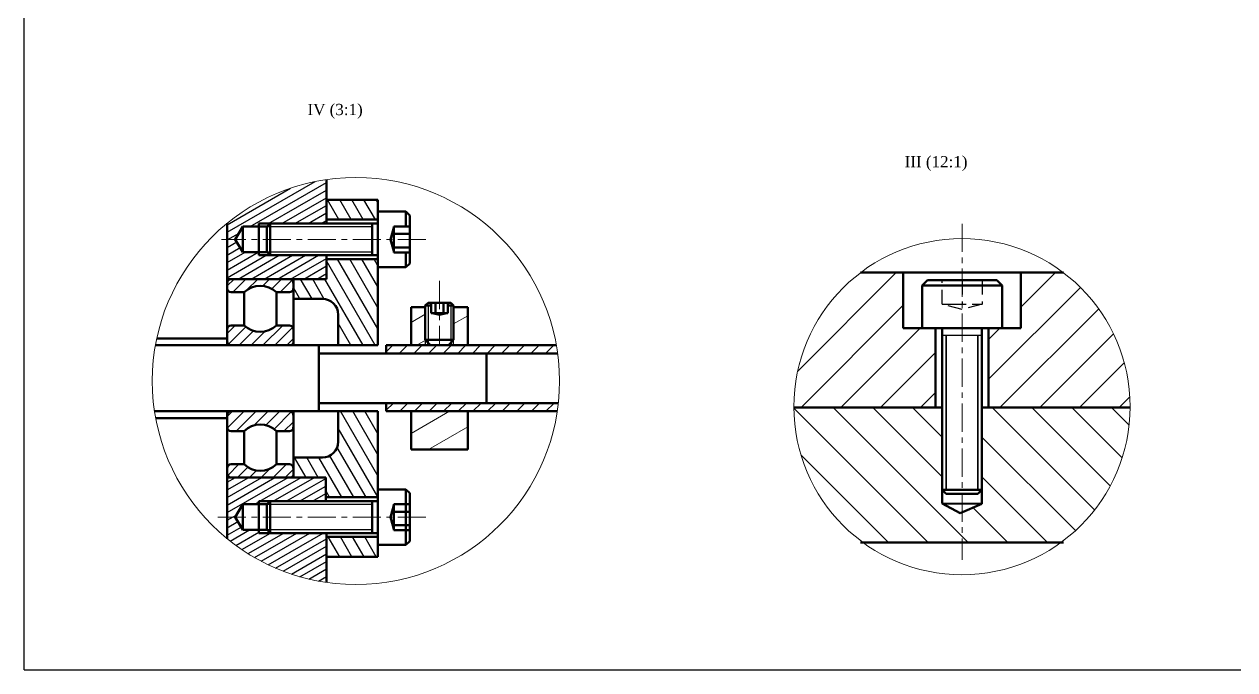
# Model space of a CAD drawing. Header units: inches. Extents: x -8900 to -5053, y -1814 to -15.
# Drawn here: x -7566 to -7028, y -856 to -569 of the extents above; entities that cross this region are included whole.
import ezdxf

# ---------------------------------------------------------------- set-up
doc = ezdxf.new("R2010")
doc.units = ezdxf.units.IN
doc.header["$LTSCALE"] = 2
doc.header["$MEASUREMENT"] = 0
for name, pattern in [('CENTER', [2, 1.25, -0.25, 0.25, -0.25]), ('CENTER2', [28.575, 19.05, -3.175, 3.175, -3.175]), ('DASHED', [0.2, 0.1, -0.1]), ('HIDDEN2', [4.7625, 3.175, -1.5875])]:
    doc.linetypes.add(name, pattern=pattern)
doc.layers.add('AM_0', color=7, linetype='Continuous', lineweight=50, plot=False)
for name, color, linetype, lineweight in [('Centerline (ISO)', 7, 'CENTER2', 30), ('duong co ban', 7, 'Continuous', 50), ('duong tam', 1, 'CENTER', 20), ('Hatch (ISO)', 6, 'Continuous', 18), ('Hidden (ISO)', 7, 'DASHED', 30), ('Visible (ISO)', 7, 'Continuous', 50), ('Visible Narrow (ISO)', 6, 'Continuous', 35)]:
    doc.layers.add(name, color=color, linetype=linetype, lineweight=lineweight)
doc.styles.get("Standard").update_dxf_attribs({"font": 'arial.ttf', "height": 2.5})

msp = doc.modelspace()

# ---------------------------------------------------------------- hatches: boundary and pattern name
h = msp.add_hatch()
h.set_pattern_fill('ANSI31', color=256, scale=0.91875, angle=165, style=0)
h.set_pattern_definition([(210, (-9352.053, -1216.1356), (1.4585156, -2.526223), [])])
h.paths.add_polyline_path([(-7432.1, -658.03), (-7432.1, -638.49, 0.135556), (-7476.2, -657.91), (-7476.2, -665.09), (-7472.62, -665.09), (-7469.18, -659.37), (-7462.13, -659.37), (-7462.13, -658.03)])
h.paths.add_polyline_path([(-7432.1, -682.73), (-7432.1, -672.15), (-7457.08, -672.15), (-7462.13, -672.15), (-7462.13, -670.81), (-7469.18, -670.81), (-7472.62, -665.09), (-7476.2, -665.09), (-7476.2, -682.73)])
h.paths.add_polyline_path([(-7432.4, -781.51), (-7432.4, -779.75), (-7432.4, -770.93), (-7432.69, -770.93), (-7446.8, -770.93), (-7476.2, -770.93), (-7476.2, -788.57), (-7472.62, -788.57), (-7469.18, -782.85), (-7462.13, -782.85), (-7462.13, -781.51)])
h.paths.add_polyline_path([(-7432.1, -817.58), (-7432.1, -795.63), (-7457.08, -795.63), (-7462.13, -795.63), (-7462.13, -794.29), (-7469.18, -794.29), (-7472.62, -788.57), (-7476.2, -788.57), (-7476.2, -798.16, 0.135556)])
h = msp.add_hatch()
h.set_pattern_fill('ANSI31', color=256, scale=1.47, angle=75, style=0)
h.set_pattern_definition([(120, (-10056.6107, -4100.4794), (-4.041957, -2.333625), [])])
h.paths.add_polyline_path([(-7409.21, -652.74), (-7409.21, -647.45), (-7432.1, -647.45), (-7432.1, -656.27), (-7409.21, -656.27)])
h.paths.add_polyline_path([(-7409.21, -673.91), (-7432.1, -673.91), (-7432.1, -682.73), (-7432.69, -682.73), (-7446.8, -682.73), (-7446.8, -691.55), (-7433.9, -691.55, -0.414214), (-7426.85, -698.61), (-7426.85, -712.13), (-7409.21, -712.13)])
h.paths.add_polyline_path([(-7409.21, -741.53), (-7426.85, -741.53), (-7426.85, -755.05, -0.414214), (-7433.9, -762.11), (-7446.8, -762.11), (-7446.8, -770.93), (-7432.69, -770.93), (-7432.1, -770.93), (-7432.1, -779.75), (-7409.21, -779.75), (-7409.21, -776.22)])
h.paths.add_polyline_path([(-7409.21, -797.39), (-7432.1, -797.39), (-7432.1, -806.21), (-7409.21, -806.21)])
at = {"linetype": 'Continuous'}
h = msp.add_hatch(dxfattribs=at)
h.set_pattern_fill('ANSI31', color=2, scale=1.176, style=0)
h.set_pattern_definition([(45, (-10056.6107, -4100.4794), (-2.6401953, 2.6401953), [])])
edge = h.paths.add_edge_path()
edge.add_spline(control_points=[(-7474.44, -682.73), (-7475.47, -682.73), (-7476.2, -683.46), (-7476.2, -684.49)], knot_values=[0, 0, 0, 0, 1, 1, 1, 1], weights=[1, 0.804738, 0.804738, 1], degree=3, periodic=0)
edge.add_line((-7448.57, -682.73), (-7474.44, -682.73))
edge.add_spline(control_points=[(-7446.8, -684.49), (-7446.8, -683.46), (-7447.53, -682.73), (-7448.57, -682.73)], knot_values=[0, 0, 0, 0, 1, 1, 1, 1], weights=[1, 0.804738, 0.804738, 1], degree=3, periodic=0)
edge.add_line((-7446.8, -686.85), (-7446.8, -684.49))
edge.add_spline(control_points=[(-7448.57, -688.61), (-7447.53, -688.61), (-7446.8, -687.88), (-7446.8, -686.85)], knot_values=[0, 0, 0, 0, 1, 1, 1, 1], weights=[1, 0.804738, 0.804738, 1], degree=3, periodic=0)
edge.add_line((-7448.57, -688.61), (-7454.3, -688.61))
edge.add_spline(control_points=[(-7454.3, -688.61), (-7458.54, -684.46), (-7464.47, -684.46), (-7468.7, -688.61)], knot_values=[0, 0, 0, 0, 1, 1, 1, 1], weights=[1, 0.809524, 0.809524, 1], degree=3, periodic=0)
edge.add_line((-7468.7, -688.61), (-7474.44, -688.61))
edge.add_spline(control_points=[(-7476.2, -686.85), (-7476.2, -687.88), (-7475.47, -688.61), (-7474.44, -688.61)], knot_values=[0, 0, 0, 0, 1, 1, 1, 1], weights=[1, 0.804738, 0.804738, 1], degree=3, periodic=0)
edge.add_line((-7476.2, -686.85), (-7476.2, -684.49))
edge = h.paths.add_edge_path()
edge.add_line((-7476.2, -769.17), (-7476.2, -766.81))
edge.add_spline(control_points=[(-7476.2, -766.81), (-7476.2, -765.78), (-7475.47, -765.05), (-7474.44, -765.05)], knot_values=[0, 0, 0, 0, 1, 1, 1, 1], weights=[1, 0.804738, 0.804738, 1], degree=3, periodic=0)
edge.add_line((-7468.7, -765.05), (-7474.44, -765.05))
edge.add_spline(control_points=[(-7454.3, -765.05), (-7458.54, -769.2), (-7464.47, -769.2), (-7468.7, -765.05)], knot_values=[0, 0, 0, 0, 1, 1, 1, 1], weights=[1, 0.809524, 0.809524, 1], degree=3, periodic=0)
edge.add_line((-7448.57, -765.05), (-7454.3, -765.05))
edge.add_spline(control_points=[(-7448.57, -765.05), (-7447.53, -765.05), (-7446.8, -765.78), (-7446.8, -766.81)], knot_values=[0, 0, 0, 0, 1, 1, 1, 1], weights=[1, 0.804738, 0.804738, 1], degree=3, periodic=0)
edge.add_line((-7446.8, -769.17), (-7446.8, -766.81))
edge.add_spline(control_points=[(-7446.8, -769.17), (-7446.8, -770.2), (-7447.53, -770.93), (-7448.57, -770.93)], knot_values=[0, 0, 0, 0, 1, 1, 1, 1], weights=[1, 0.804738, 0.804738, 1], degree=3, periodic=0)
edge.add_line((-7448.57, -770.93), (-7474.44, -770.93))
edge.add_spline(control_points=[(-7474.44, -770.93), (-7475.47, -770.93), (-7476.2, -770.2), (-7476.2, -769.17)], knot_values=[0, 0, 0, 0, 1, 1, 1, 1], weights=[1, 0.804738, 0.804738, 1], degree=3, periodic=0)
edge = h.paths.add_edge_path()
edge.add_spline(control_points=[(-7474.44, -703.31), (-7475.47, -703.31), (-7476.2, -704.04), (-7476.2, -705.07)], knot_values=[0, 0, 0, 0, 1, 1, 1, 1], weights=[1, 0.804738, 0.804738, 1], degree=3, periodic=0)
edge.add_line((-7468.7, -703.31), (-7474.44, -703.31))
edge.add_spline(control_points=[(-7468.7, -703.31), (-7464.47, -707.46), (-7458.54, -707.46), (-7454.3, -703.31)], knot_values=[0, 0, 0, 0, 1, 1, 1, 1], weights=[1, 0.809524, 0.809524, 1], degree=3, periodic=0)
edge.add_line((-7448.57, -703.31), (-7454.3, -703.31))
edge.add_spline(control_points=[(-7446.8, -705.07), (-7446.8, -704.04), (-7447.53, -703.31), (-7448.57, -703.31)], knot_values=[0, 0, 0, 0, 1, 1, 1, 1], weights=[1, 0.804738, 0.804738, 1], degree=3, periodic=0)
edge.add_line((-7446.8, -710.37), (-7446.8, -705.07))
edge.add_spline(control_points=[(-7448.57, -712.13), (-7447.53, -712.13), (-7446.8, -711.4), (-7446.8, -710.37)], knot_values=[0, 0, 0, 0, 1, 1, 1, 1], weights=[1, 0.804738, 0.804738, 1], degree=3, periodic=0)
edge.add_line((-7448.57, -712.13), (-7474.44, -712.13))
edge.add_spline(control_points=[(-7476.2, -710.37), (-7476.2, -711.4), (-7475.47, -712.13), (-7474.44, -712.13)], knot_values=[0, 0, 0, 0, 1, 1, 1, 1], weights=[1, 0.804738, 0.804738, 1], degree=3, periodic=0)
edge.add_line((-7476.2, -710.37), (-7476.2, -705.07))
edge = h.paths.add_edge_path()
edge.add_line((-7476.2, -748.59), (-7476.2, -743.29))
edge.add_spline(control_points=[(-7476.2, -743.29), (-7476.2, -742.26), (-7475.47, -741.53), (-7474.44, -741.53)], knot_values=[0, 0, 0, 0, 1, 1, 1, 1], weights=[1, 0.804738, 0.804738, 1], degree=3, periodic=0)
edge.add_line((-7448.57, -741.53), (-7474.44, -741.53))
edge.add_spline(control_points=[(-7448.57, -741.53), (-7447.53, -741.53), (-7446.8, -742.26), (-7446.8, -743.29)], knot_values=[0, 0, 0, 0, 1, 1, 1, 1], weights=[1, 0.804738, 0.804738, 1], degree=3, periodic=0)
edge.add_line((-7446.8, -748.59), (-7446.8, -743.29))
edge.add_spline(control_points=[(-7446.8, -748.59), (-7446.8, -749.62), (-7447.53, -750.35), (-7448.57, -750.35)], knot_values=[0, 0, 0, 0, 1, 1, 1, 1], weights=[1, 0.804738, 0.804738, 1], degree=3, periodic=0)
edge.add_line((-7448.57, -750.35), (-7454.3, -750.35))
edge.add_spline(control_points=[(-7468.7, -750.35), (-7464.47, -746.2), (-7458.54, -746.2), (-7454.3, -750.35)], knot_values=[0, 0, 0, 0, 1, 1, 1, 1], weights=[1, 0.809524, 0.809524, 1], degree=3, periodic=0)
edge.add_line((-7468.7, -750.35), (-7474.44, -750.35))
edge.add_spline(control_points=[(-7474.44, -750.35), (-7475.47, -750.35), (-7476.2, -749.62), (-7476.2, -748.59)], knot_values=[0, 0, 0, 0, 1, 1, 1, 1], weights=[1, 0.804738, 0.804738, 1], degree=3, periodic=0)
at = {"lineweight": 20}
h = msp.add_hatch(dxfattribs=at)
h.set_pattern_fill('ANSI31', color=256, scale=100, style=0)
h.set_pattern_definition([(45, (-89.99, -25.65), (-8.838835, 8.838835), [])])
h.paths.add_polyline_path([(-7104.61, -679.86), (-7123.56, -679.86), (-7123.56, -704.53), (-7134.94, -704.53), (-7137.88, -704.53), (-7137.88, -739.86), (-7074.95, -739.86, 0.236512)])
h.paths.add_polyline_path([(-7224.36, -739.46, 0.001341), (-7224.36, -739.86), (-7161.4, -739.86), (-7161.4, -704.53), (-7167.43, -704.53), (-7175.73, -704.53), (-7175.73, -679.86), (-7194.7, -679.86, 0.235097)])
h = msp.add_hatch()
h.set_pattern_fill('ANSI31', color=256, scale=36.75, style=0)
h.set_pattern_definition([(45, (-2235.3413, -222.41), (-3.2482718, 3.2482718), [])])
h.paths.add_polyline_path([(-7375.56, -737.9), (-7405.52, -737.9), (-7405.52, -741.53), (-7381.86, -741.53), (-7377.92, -741.53), (-7329.5, -741.53, 0.010122), (-7329.03, -737.9)])
h.paths.add_polyline_path([(-7377.92, -712.13), (-7381.86, -712.13), (-7405.52, -712.13), (-7405.52, -715.76), (-7329.33, -715.76, 0.010162), (-7329.9, -712.13)])
h = msp.add_hatch(dxfattribs=at)
h.set_pattern_fill('ANSI31', color=256, scale=100, angle=90, style=0)
h.set_pattern_definition([(135, (-89.99, -25.65), (-8.838835, -8.838835), [])])
h.paths.add_polyline_path([(-7140.82, -776.47), (-7140.86, -782.6), (-7149.64, -786.49), (-7149.64, -799.86), (-7105.69, -799.86, 0.238435), (-7074.95, -739.86), (-7140.82, -739.86)])
h.paths.add_polyline_path([(-7193.62, -799.86), (-7149.64, -799.86), (-7149.64, -786.49), (-7150.47, -786.86), (-7158.46, -782.54), (-7158.46, -776.47), (-7158.46, -739.86), (-7224.36, -739.86, 0.238435)])

# ---------------------------------------------------------------- linework, layer by layer
at = {"color": 7, "linetype": 'Continuous'}
for p, q in [((-7566.4, -856.45), (-7566.4, -15.45)), ((-7377.92, -712.13), (-7381.86, -712.13)), ((-7377.92, -741.53), (-7381.86, -741.53)), ((-7566.4, -856.45), (-6377.4, -856.45))]:
    msp.add_line(p, q, dxfattribs=at)
for p, q in [((-7432.1, -647.45), (-7432.1, -647.45)), ((-7458.42, -659.37), (-7411.84, -659.37)), ((-7411.84, -670.81), (-7458.42, -670.81)), ((-7446.8, -682.73), (-7446.8, -691.55)), ((-7386.84, -694.42), (-7386.84, -711.08)), ((-7376.87, -694.42), (-7376.87, -711.08)), ((-7167.43, -704.53), (-7167.43, -704.53)), ((-7388.16, -709.77), (-7388.16, -712.13)), ((-7375.56, -712.13), (-7375.56, -709.15)), ((-7446.8, -762.11), (-7446.8, -770.93)), ((-7458.42, -782.85), (-7411.84, -782.85)), ((-7411.84, -794.29), (-7458.42, -794.29))]:
    msp.add_line(p, q)
at = {"lineweight": 20}
for centre, radius in [((-7418.99, -728.04), 90.5), ((-7149.66, -739.46), 74.71)]:
    msp.add_circle(centre, radius, dxfattribs=at)
at = {"color": 7, "linetype": 'Continuous'}
for centre in [(-7448.57, -710.37), (-7448.57, -769.17)]:
    msp.add_arc(centre, 1.76, 270, 0, dxfattribs=at)
at = {"layer": 'AM_0', "ltscale": 0.3}
msp.add_line((-7158.46, -776.47), (-7140.82, -776.47), dxfattribs=at)
at = {"layer": 'Centerline (ISO)', "linetype": 'HIDDEN2'}
for p, q in [((-7158.54, -693.86), (-7158.54, -683.19)), ((-7149.64, -683.19), (-7149.64, -693.86)), ((-7140.75, -683.19), (-7140.75, -693.86)), ((-7149.64, -696.24), (-7158.54, -693.86)), ((-7158.54, -693.86), (-7154.09, -693.86)), ((-7154.09, -693.86), (-7145.2, -693.86)), ((-7140.75, -693.86), (-7149.64, -696.24)), ((-7145.2, -693.86), (-7140.75, -693.86))]:
    msp.add_line(p, q, dxfattribs=at)
at = {"layer": 'duong tam', "ltscale": 5}
for p, q in [((-7149.64, -658.1), (-7149.64, -807.49)), ((-7387.92, -665.09), (-7478.74, -665.09)), ((-7381.86, -683.57), (-7381.86, -712.13)), ((-7387.92, -788.57), (-7481.59, -788.57))]:
    msp.add_line(p, q, dxfattribs=at)
at = {"layer": 'Hatch (ISO)'}
for p, q in [((-7394.46, -702.03), (-7388.16, -698.39)), ((-7375.56, -702.66), (-7369.26, -699.03)), ((-7391.95, -712.13), (-7388.05, -709.87)), ((-7394.46, -751.37), (-7377.42, -741.53)), ((-7386.68, -758.43), (-7369.26, -748.37))]:
    msp.add_line(p, q, dxfattribs=at)
at = {"layer": 'Hidden (ISO)', "linetype": 'Continuous'}
msp.add_line((-7158.46, -707.66), (-7140.82, -707.66), dxfattribs=at)
at = {"layer": 'Visible (ISO)'}
for p, q in [((-7432.1, -658.03), (-7432.1, -638.49)), ((-7409.21, -647.45), (-7432.1, -647.45)), ((-7409.21, -656.27), (-7409.21, -647.45)), ((-7432.1, -656.27), (-7409.21, -656.27)), ((-7409.21, -652.74), (-7409.21, -658.03)), ((-7396.74, -652.74), (-7409.21, -652.74)), ((-7395.1, -654.39), (-7396.74, -652.74)), ((-7395.1, -659.33), (-7395.1, -654.39)), ((-7476.2, -712.13), (-7476.2, -657.91)), ((-7472.62, -665.09), (-7469.18, -659.37)), ((-7469.18, -670.81), (-7469.18, -659.37)), ((-7469.18, -659.37), (-7458.42, -659.37)), ((-7462.13, -672.15), (-7462.13, -658.03)), ((-7409.21, -658.03), (-7462.13, -658.03)), ((-7458.42, -659.37), (-7458.6, -659.55)), ((-7458.6, -659.55), (-7458.6, -670.63)), ((-7457.08, -658.03), (-7458.42, -659.37)), ((-7395.1, -659.33), (-7395.1, -662.67)), ((-7469.18, -670.81), (-7472.62, -665.09)), ((-7395.1, -662.67), (-7395.1, -668.74)), ((-7458.42, -670.81), (-7469.18, -670.81)), ((-7462.13, -672.15), (-7409.21, -672.15)), ((-7458.6, -670.63), (-7458.42, -670.81)), ((-7458.42, -670.81), (-7457.08, -672.15)), ((-7432.1, -682.73), (-7432.1, -672.15)), ((-7409.21, -672.15), (-7409.21, -677.44)), ((-7395.1, -668.74), (-7395.1, -670.85)), ((-7395.1, -675.79), (-7395.1, -670.85)), ((-7409.21, -673.91), (-7432.1, -673.91)), ((-7409.21, -712.13), (-7409.21, -673.91)), ((-7409.21, -677.44), (-7396.74, -677.44)), ((-7396.74, -677.44), (-7395.1, -675.79)), ((-7476.2, -682.73), (-7432.1, -682.73)), ((-7446.8, -682.73), (-7446.8, -691.55)), ((-7446.8, -691.55), (-7446.8, -682.73)), ((-7446.8, -712.13), (-7446.8, -682.73)), ((-7432.69, -682.73), (-7446.8, -682.73)), ((-7432.1, -682.73), (-7432.69, -682.73)), ((-7194.7, -679.86), (-7104.61, -679.86)), ((-7175.73, -704.53), (-7175.73, -679.86)), ((-7165.06, -683.19), (-7167.43, -685.56)), ((-7158.54, -683.19), (-7165.06, -683.19)), ((-7158.54, -683.19), (-7149.64, -683.19)), ((-7149.64, -683.19), (-7140.75, -683.19)), ((-7134.23, -683.19), (-7140.75, -683.19)), ((-7131.86, -685.56), (-7134.23, -683.19)), ((-7123.56, -704.53), (-7123.56, -679.86)), ((-7167.43, -685.56), (-7167.43, -704.53)), ((-7131.86, -704.53), (-7131.86, -685.56)), ((-7468.7, -688.61), (-7474.44, -688.61)), ((-7468.7, -703.31), (-7468.7, -688.61)), ((-7454.3, -703.31), (-7454.3, -688.61)), ((-7448.57, -688.61), (-7454.3, -688.61)), ((-7446.8, -691.55), (-7433.9, -691.55)), ((-7386.96, -693.23), (-7388.16, -694.42)), ((-7385.5, -693.23), (-7386.96, -693.23)), ((-7385.5, -693.23), (-7383.68, -693.23)), ((-7385.5, -693.23), (-7385.5, -697.95)), ((-7383.68, -693.23), (-7383.68, -697.95)), ((-7383.68, -693.23), (-7380.04, -693.23)), ((-7380.04, -693.23), (-7380.04, -697.95)), ((-7380.04, -693.23), (-7378.22, -693.23)), ((-7378.22, -693.23), (-7378.22, -697.95)), ((-7376.75, -693.23), (-7378.22, -693.23)), ((-7375.56, -694.42), (-7376.75, -693.23)), ((-7426.85, -698.61), (-7426.85, -712.13)), ((-7394.46, -712.13), (-7394.46, -695.23)), ((-7394.46, -695.23), (-7394.46, -712.13)), ((-7388.16, -695.23), (-7394.46, -695.23)), ((-7388.16, -694.42), (-7388.16, -709.77)), ((-7385.01, -697.95), (-7385.5, -697.95)), ((-7385.01, -697.95), (-7384.59, -697.95)), ((-7381.86, -698.58), (-7385.01, -697.95)), ((-7384.59, -697.95), (-7381.86, -697.95)), ((-7381.86, -697.95), (-7379.13, -697.95)), ((-7378.71, -697.95), (-7381.86, -698.58)), ((-7379.13, -697.95), (-7378.71, -697.95)), ((-7378.22, -697.95), (-7378.71, -697.95)), ((-7375.56, -709.77), (-7375.56, -694.42)), ((-7369.26, -695.23), (-7375.56, -695.23)), ((-7369.26, -712.13), (-7369.26, -695.23)), ((-7468.7, -703.31), (-7474.44, -703.31)), ((-7448.57, -703.31), (-7454.3, -703.31)), ((-7175.73, -704.53), (-7158.46, -704.53)), ((-7161.4, -704.53), (-7161.4, -739.86)), ((-7158.46, -704.53), (-7158.46, -776.47)), ((-7140.82, -776.47), (-7140.82, -704.53)), ((-7138.97, -704.53), (-7123.56, -704.53)), ((-7137.88, -704.53), (-7137.88, -739.86)), ((-7476.2, -709.15), (-7507.5, -709.15)), ((-7388.16, -709.77), (-7385.8, -712.13)), ((-7377.92, -712.13), (-7375.56, -709.77)), ((-7508.09, -712.13), (-7435.48, -712.13)), ((-7435.48, -712.13), (-7409.21, -712.13)), ((-7435.48, -712.13), (-7435.48, -741.53)), ((-7381.86, -712.13), (-7405.52, -712.13)), ((-7405.52, -715.76), (-7405.52, -712.13)), ((-7385.8, -712.13), (-7377.92, -712.13)), ((-7329.9, -712.13), (-7377.92, -712.13)), ((-7369.26, -712.13), (-7375.56, -712.13)), ((-7435.48, -715.76), (-7329.33, -715.76)), ((-7360.92, -715.76), (-7360.92, -737.9)), ((-7508.48, -741.53), (-7435.48, -741.53)), ((-7476.2, -798.16), (-7476.2, -741.53)), ((-7446.8, -769.17), (-7446.8, -741.53)), ((-7435.48, -737.9), (-7369.26, -737.9)), ((-7435.48, -741.53), (-7409.21, -741.53)), ((-7426.85, -741.53), (-7426.85, -755.05)), ((-7409.21, -779.75), (-7409.21, -741.53)), ((-7405.52, -737.9), (-7405.52, -741.53)), ((-7381.86, -741.53), (-7405.52, -741.53)), ((-7394.46, -741.53), (-7329.5, -741.53)), ((-7394.46, -741.53), (-7394.46, -758.43)), ((-7329.03, -737.9), (-7375.56, -737.9)), ((-7369.26, -758.43), (-7369.26, -741.53)), ((-7224.36, -739.86), (-7158.46, -739.86)), ((-7140.82, -739.86), (-7074.95, -739.86)), ((-7476.2, -744.5), (-7507.98, -744.5)), ((-7468.7, -750.35), (-7474.44, -750.35)), ((-7468.7, -750.35), (-7468.7, -765.05)), ((-7454.3, -750.35), (-7454.3, -765.05)), ((-7448.57, -750.35), (-7454.3, -750.35)), ((-7394.46, -758.43), (-7369.26, -758.43)), ((-7446.8, -762.11), (-7446.8, -770.93)), ((-7433.9, -762.11), (-7446.8, -762.11)), ((-7446.8, -770.93), (-7446.8, -762.11)), ((-7468.7, -765.05), (-7474.44, -765.05)), ((-7448.57, -765.05), (-7454.3, -765.05)), ((-7476.2, -770.93), (-7432.4, -770.93)), ((-7446.8, -770.93), (-7432.69, -770.93)), ((-7432.69, -770.93), (-7432.4, -770.93)), ((-7432.4, -770.93), (-7432.4, -779.75)), ((-7432.4, -779.75), (-7432.4, -781.51)), ((-7432.4, -779.75), (-7409.21, -779.75)), ((-7409.21, -776.22), (-7409.21, -781.51)), ((-7396.74, -776.22), (-7409.21, -776.22)), ((-7395.1, -777.87), (-7396.74, -776.22)), ((-7395.1, -782.81), (-7395.1, -777.87)), ((-7158.46, -776.47), (-7156.66, -778.28)), ((-7158.46, -776.47), (-7158.46, -782.54)), ((-7156.66, -778.28), (-7142.63, -778.28)), ((-7142.63, -778.28), (-7140.82, -776.47)), ((-7140.86, -782.6), (-7140.82, -776.47)), ((-7472.62, -788.57), (-7469.18, -782.85)), ((-7469.18, -794.29), (-7469.18, -782.85)), ((-7469.18, -782.85), (-7458.42, -782.85)), ((-7462.13, -795.63), (-7462.13, -781.51)), ((-7409.21, -781.51), (-7462.13, -781.51)), ((-7458.42, -782.85), (-7458.6, -783.03)), ((-7458.6, -783.03), (-7458.6, -794.11)), ((-7457.08, -781.51), (-7458.42, -782.85)), ((-7395.1, -782.81), (-7395.1, -786.15)), ((-7158.46, -782.54), (-7150.47, -786.86)), ((-7158.46, -782.54), (-7140.86, -782.6)), ((-7150.47, -786.86), (-7140.86, -782.6)), ((-7469.18, -794.29), (-7472.62, -788.57)), ((-7395.1, -786.15), (-7395.1, -792.22)), ((-7458.42, -794.29), (-7469.18, -794.29)), ((-7462.13, -795.63), (-7409.21, -795.63)), ((-7458.6, -794.11), (-7458.42, -794.29)), ((-7458.42, -794.29), (-7457.08, -795.63)), ((-7432.1, -795.63), (-7432.1, -817.58)), ((-7409.21, -795.63), (-7409.21, -800.92)), ((-7395.1, -792.22), (-7395.1, -794.33)), ((-7395.1, -799.27), (-7395.1, -794.33)), ((-7409.21, -797.39), (-7432.1, -797.39)), ((-7409.21, -806.21), (-7409.21, -797.39)), ((-7409.21, -800.92), (-7396.74, -800.92)), ((-7396.74, -800.92), (-7395.1, -799.27)), ((-7194.7, -799.86), (-7104.61, -799.86)), ((-7432.1, -806.21), (-7409.21, -806.21))]:
    msp.add_line(p, q, dxfattribs=at)
at = {"layer": 'Visible (ISO)', "ltscale": 0.3}
for p, q in [((-7396.74, -652.74), (-7396.74, -659.33)), ((-7457.08, -658.03), (-7457.08, -672.15)), ((-7409.21, -658.03), (-7409.21, -672.15)), ((-7403.57, -665.09), (-7402.15, -659.8)), ((-7402.15, -659.33), (-7395.1, -659.33)), ((-7402.15, -659.8), (-7402.15, -659.33)), ((-7402.15, -659.8), (-7402.15, -660.85)), ((-7402.15, -660.85), (-7402.15, -665.7)), ((-7402.15, -670.38), (-7403.57, -665.09)), ((-7395.1, -662.67), (-7402.15, -662.67)), ((-7402.15, -665.7), (-7402.15, -669.95)), ((-7395.1, -668.74), (-7402.15, -668.74)), ((-7402.15, -669.95), (-7402.15, -670.38)), ((-7402.15, -670.85), (-7402.15, -670.38)), ((-7395.1, -670.85), (-7402.15, -670.85)), ((-7396.74, -670.85), (-7396.74, -677.44)), ((-7167.43, -685.56), (-7131.86, -685.56)), ((-7394.46, -712.13), (-7394.46, -695.23)), ((-7160.31, -704.53), (-7138.97, -704.53)), ((-7388.16, -709.77), (-7375.56, -709.77)), ((-7386.84, -711.08), (-7386.84, -712.13)), ((-7376.87, -711.08), (-7376.87, -712.13)), ((-7394.46, -758.43), (-7394.46, -741.53)), ((-7396.74, -776.22), (-7396.74, -800.92)), ((-7457.08, -781.51), (-7457.08, -795.63)), ((-7409.21, -781.51), (-7409.21, -795.63)), ((-7403.57, -788.57), (-7402.15, -783.28)), ((-7402.15, -782.81), (-7395.1, -782.81)), ((-7402.15, -783.28), (-7402.15, -782.81)), ((-7402.15, -783.28), (-7402.15, -784.33)), ((-7402.15, -784.33), (-7402.15, -789.18)), ((-7402.15, -793.86), (-7403.57, -788.57)), ((-7395.1, -786.15), (-7402.15, -786.15)), ((-7402.15, -789.18), (-7402.15, -793.43)), ((-7395.1, -792.22), (-7402.15, -792.22)), ((-7402.15, -793.43), (-7402.15, -793.86)), ((-7402.15, -794.33), (-7402.15, -793.86)), ((-7395.1, -794.33), (-7402.15, -794.33))]:
    msp.add_line(p, q, dxfattribs=at)
at = {"layer": 'Visible (ISO)', "ltscale": 0.082567}
for p, q in [((-7411.84, -658.03), (-7411.84, -672.15)), ((-7388.16, -694.42), (-7385.5, -694.42)), ((-7378.22, -694.42), (-7375.56, -694.42)), ((-7411.84, -781.51), (-7411.84, -795.63))]:
    msp.add_line(p, q, dxfattribs=at)
at = {"layer": 'Visible (ISO)'}
for centre, radius, start, end in [((-7474.44, -684.49), 1.76, 90, 180), ((-7448.57, -684.49), 1.76, 0, 90), ((-7474.44, -686.85), 1.76, 180, 270), ((-7461.5, -695.96), 10.29, 45.5847, 134.4153), ((-7448.57, -686.85), 1.76, 270, 0), ((-7433.9, -698.61), 7.06, 0, 90), ((-7474.44, -705.07), 1.76, 90, 180), ((-7461.5, -695.96), 10.29, 225.5847, 314.4153), ((-7448.57, -705.07), 1.76, 0, 90), ((-7474.44, -710.37), 1.76, 180, 270), ((-7474.44, -743.29), 1.76, 90, 180), ((-7448.57, -743.29), 1.76, 0, 90), ((-7461.5, -757.7), 10.29, 45.5847, 134.4153), ((-7474.44, -748.59), 1.76, 180, 270), ((-7448.57, -748.59), 1.76, 270, 0), ((-7433.9, -755.05), 7.06, 270, 0), ((-7474.44, -766.81), 1.76, 90, 180), ((-7474.44, -769.17), 1.76, 180, 270), ((-7461.5, -757.7), 10.29, 225.5847, 314.4153), ((-7448.57, -766.81), 1.76, 0, 90)]:
    msp.add_arc(centre, radius, start, end, dxfattribs=at)
at = {"layer": 'Visible Narrow (ISO)'}
for p, q in [((-7156.7, -707.66), (-7156.7, -776.47)), ((-7142.58, -776.47), (-7142.58, -707.66))]:
    msp.add_line(p, q, dxfattribs=at)

# ---------------------------------------------------------------- texts
at = {"layer": 'duong co ban', "lineweight": 20, "char_height": 5, "attachment_point": 1}
for s, insert, width in [('{\\fTimes New Roman|b0|i0|c0|p18;IV (3:1)}', (-7440.52, -604.83), 74.2724), ('{\\fTimes New Roman|b0|i0|c0|p18;III (12:1)}', (-7175.12, -628.03), 55.6047)]:
    msp.add_mtext(s, dxfattribs=dict(at, insert=insert, width=width))

doc.saveas('drawing.dxf')
